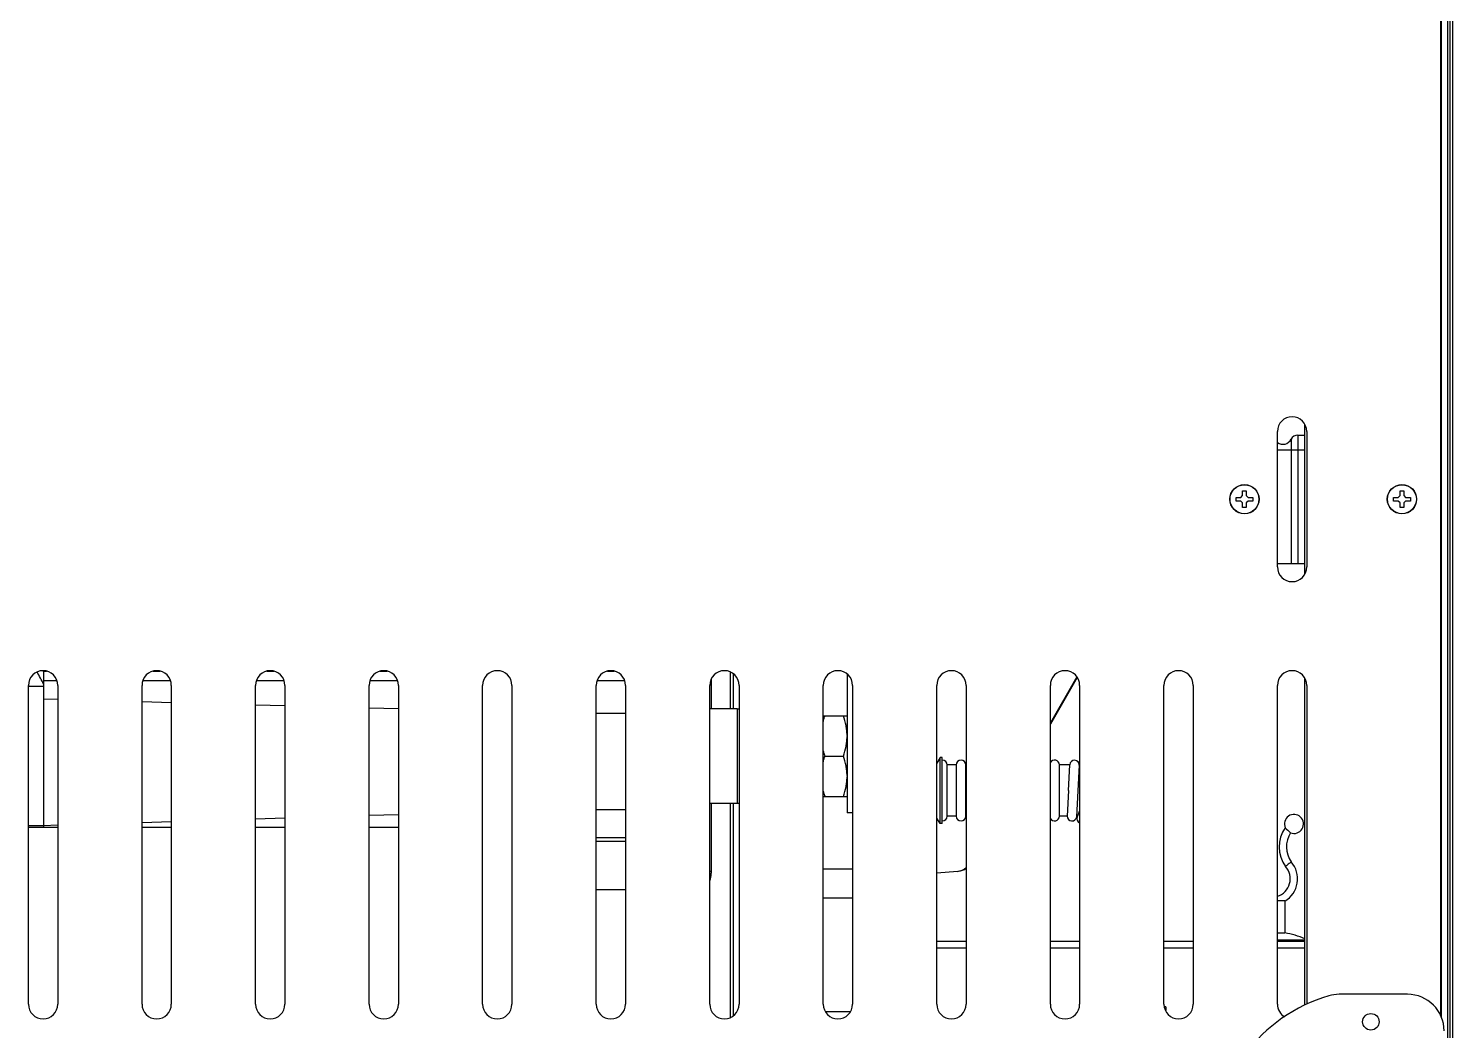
# Model space of a CAD drawing. Header units: millimetres. Extents: x -1686 to 4120, y -1850 to 2563.
# Drawn here: x 467.9 to 856.7, y 1806.5 to 2079.9 of the extents above; entities that cross this region are included whole.
import ezdxf

# ---------------------------------------------------------------- set-up
doc = ezdxf.new("R2010")
doc.units = ezdxf.units.MM
doc.header["$LTSCALE"] = 65.395
doc.layers.get('0').update_dxf_attribs({"linetype": 'CONTINUOUS'})
doc.layers.add('ASSI', color=7, linetype='CONTINUOUS')
doc.layers.add('GEOM', color=7, linetype='CONTINUOUS')

msp = doc.modelspace()

# ---------------------------------------------------------------- linework, layer by layer
at = {"linetype": 'Continuous'}
for p, q in [((855.38, 1674.46), (855.38, 2434.86)), ((853.58, 2352.51), (853.58, 1810.2)), ((816.38, 1931.03), (816.38, 1971.88)), ((797.58, 1951.96), (798.88, 1951.96)), ((797.58, 1950.96), (797.58, 1951.96)), ((798.88, 1951.96), (799.38, 1952.46)), ((799.38, 1953.76), (800.38, 1953.76)), ((799.38, 1952.46), (799.38, 1953.76)), ((800.38, 1953.76), (800.38, 1952.46)), ((800.38, 1952.46), (800.88, 1951.96)), ((800.88, 1951.96), (802.18, 1951.96)), ((802.18, 1951.96), (802.18, 1950.96)), ((840.58, 1951.96), (841.88, 1951.96)), ((840.58, 1950.96), (840.58, 1951.96)), ((841.88, 1951.96), (842.38, 1952.46)), ((842.38, 1953.76), (843.38, 1953.76)), ((842.38, 1952.46), (842.38, 1953.76)), ((843.38, 1953.76), (843.38, 1952.46)), ((843.38, 1952.46), (843.88, 1951.96)), ((843.88, 1951.96), (845.18, 1951.96)), ((845.18, 1951.96), (845.18, 1950.96)), ((798.88, 1950.96), (797.58, 1950.96)), ((799.38, 1950.46), (798.88, 1950.96)), ((799.38, 1949.16), (799.38, 1950.46)), ((800.38, 1949.16), (799.38, 1949.16)), ((800.88, 1950.96), (800.38, 1950.46)), ((800.38, 1950.46), (800.38, 1949.16)), ((802.18, 1950.96), (800.88, 1950.96)), ((841.88, 1950.96), (840.58, 1950.96)), ((842.38, 1950.46), (841.88, 1950.96)), ((842.38, 1949.16), (842.38, 1950.46)), ((843.38, 1949.16), (842.38, 1949.16)), ((843.88, 1950.96), (843.38, 1950.46)), ((843.38, 1950.46), (843.38, 1949.16)), ((845.18, 1950.96), (843.88, 1950.96)), ((816.38, 1813.38), (816.38, 1902.58)), ((684.88, 1892.36), (691.38, 1892.36)), ((685.36, 1881.36), (690.4, 1881.36)), ((684.88, 1870.36), (691.38, 1870.36))]:
    msp.add_line(p, q, dxfattribs=at)
for points, knots in [([(684.87, 1890.68), (684.91, 1890.82), (685.05, 1891.38), (685.22, 1891.94), (685.36, 1892.36)], [0, 0, 0, 0, 0.24953, 1, 1, 1, 1]), ([(691.38, 1887.02), (691.37, 1887.47), (691.32, 1888.38), (691.05, 1890.17), (690.69, 1891.49), (690.4, 1892.36)], [0, 0, 0, 0, 0.248919, 0.498411, 1, 1, 1, 1]), ([(690.4, 1881.36), (690.69, 1882.22), (691.05, 1883.54), (691.32, 1885.33), (691.37, 1886.24), (691.38, 1886.69)], [0, 0, 0, 0, 0.501589, 0.751081, 1, 1, 1, 1]), ([(685.36, 1881.36), (685.31, 1881.49), (685.14, 1882.05), (684.98, 1882.61), (684.87, 1883.03)], [0, 0, 0, 0, 0.250511, 1, 1, 1, 1]), ([(684.87, 1879.68), (684.91, 1879.82), (685.05, 1880.38), (685.22, 1880.94), (685.36, 1881.36)], [0, 0, 0, 0, 0.24953, 1, 1, 1, 1]), ([(691.38, 1876.02), (691.37, 1876.47), (691.32, 1877.38), (691.05, 1879.17), (690.69, 1880.49), (690.4, 1881.36)], [0, 0, 0, 0, 0.248919, 0.498411, 1, 1, 1, 1]), ([(690.4, 1870.36), (690.69, 1871.22), (691.05, 1872.54), (691.32, 1874.33), (691.37, 1875.24), (691.38, 1875.69)], [0, 0, 0, 0, 0.501589, 0.751081, 1, 1, 1, 1]), ([(685.36, 1870.36), (685.31, 1870.49), (685.14, 1871.05), (684.98, 1871.61), (684.87, 1872.03)], [0, 0, 0, 0, 0.250511, 1, 1, 1, 1])]:
    msp.add_open_spline(points, degree=3, knots=knots, dxfattribs=at)
at = {"layer": 'ASSI', "linetype": 'Continuous'}
for p, q in [((471.98, 1900.36), (467.88, 1900.36)), ((661.38, 1894.26), (653.88, 1894.26)), ((661.38, 1894.26), (661.38, 1868.46)), ((716.75, 1880.96), (715.88, 1879.46)), ((717.38, 1880.96), (716.75, 1880.96)), ((716.75, 1862.96), (716.75, 1880.96)), ((717.38, 1862.96), (717.38, 1880.96)), ((721.19, 1878.96), (718.68, 1878.96)), ((718.68, 1864.96), (718.68, 1878.96)), ((721.19, 1878.96), (721.19, 1864.96)), ((723.88, 1878.96), (723.79, 1878.96)), ((723.79, 1864.96), (723.79, 1878.96)), ((752.19, 1878.96), (749.33, 1878.96)), ((749.33, 1864.96), (749.33, 1878.96)), ((751.84, 1871.98), (752.19, 1878.99)), ((754.44, 1871.84), (754.79, 1878.86)), ((751.84, 1871.98), (751.48, 1864.96)), ((754.07, 1864.77), (754.44, 1871.84)), ((630.88, 1866.71), (622.88, 1866.71)), ((661.38, 1868.46), (653.88, 1868.46)), ((754.87, 1866.4), (754.19, 1864.75)), ((471.98, 1862.36), (467.88, 1862.36)), ((475.88, 1862.48), (471.98, 1862.36)), ((506.88, 1863.44), (498.88, 1863.19)), ((537.88, 1864.4), (529.88, 1864.15)), ((568.88, 1865.36), (560.88, 1865.11)), ((716.75, 1862.96), (715.88, 1864.46)), ((717.38, 1862.96), (716.75, 1862.96)), ((721.19, 1864.96), (718.68, 1864.96)), ((723.88, 1864.96), (723.79, 1864.96)), ((751.48, 1864.96), (749.33, 1864.96)), ((808.88, 1831.26), (816.38, 1831.26)), ((808.88, 1830.86), (811.19, 1830.86))]:
    msp.add_line(p, q, dxfattribs=at)
for centre, radius in [((799.88, 1951.46), 4), ((799.88, 1951.46), 3.95), ((842.88, 1951.46), 4), ((842.88, 1951.46), 3.95), ((834.38, 1808.86), 2.25)]:
    msp.add_circle(centre, radius, dxfattribs=at)
for centre, radius, start, end in [((430.38, 1881.36), 46, 25.2605, 29.928), ((430.38, 1881.36), 47.5, 29.1339, 29.4418), ((661.38, 1899.26), 5, 270, 275.7416), ((717.38, 1878.96), 1.3, 0, 90), ((722.49, 1878.96), 1.3, 0, 180), ((748.03, 1878.96), 1.3, 0, 153.3952), ((753.49, 1878.93), 1.3, 357.0983, 177.0983), ((661.38, 1863.46), 5, 84.2584, 90), ((717.38, 1864.96), 1.3, 270, 0), ((722.49, 1864.96), 1.3, 180, 0), ((748.03, 1864.96), 1.3, 206.6048, 0), ((752.78, 1864.95), 1.3, 179.5479, 352.4379), ((752.38, 1856.96), 8, 76.906, 77.7775), ((755.43, 1864.35), 1.3, 162.2456, 244.7235), ((813.39, 1862.85), 2.6, 249.4174, 203.5906), ((818.32, 1856.56), 9, 144.3749, 216.3924), ((880.15, 1933.21), 99.4, 225.9204, 227.0875), ((818.32, 1856.56), 7, 146.6448, 215.6656), ((807.38, 1810.82), 22.54, 66.4462, 81.067)]:
    msp.add_arc(centre, radius, start, end, dxfattribs=at)
at = {"layer": 'GEOM', "linetype": 'Continuous'}
for p, q in [((856.68, 2434.06), (856.68, 1672.86)), ((856.68, 2434.06), (856.68, 1672.86)), ((855.99, 2431.06), (855.99, 1675.86)), ((853.38, 2352.08), (853.38, 1810.63)), ((808.88, 1932.96), (808.88, 1969.96)), ((812.62, 1967.82), (812.62, 1933.94)), ((814.41, 1968.94), (816.38, 1968.94)), ((814.41, 1968.94), (814.41, 1933.94)), ((816.88, 1969.96), (816.88, 1932.96)), ((808.88, 1964.94), (816.38, 1964.94)), ((808.88, 1933.94), (816.38, 1933.94)), ((471.98, 1904.54), (472.83, 1904.54)), ((471.98, 1904.54), (471.98, 1861.86)), ((475.67, 1901.91), (471.98, 1901.91)), ((506.67, 1901.91), (499.09, 1901.91)), ((501.93, 1904.54), (503.83, 1904.54)), ((537.67, 1901.91), (530.09, 1901.91)), ((532.93, 1904.54), (534.83, 1904.54)), ((568.67, 1901.91), (561.09, 1901.91)), ((563.93, 1904.54), (565.83, 1904.54)), ((630.67, 1901.91), (623.09, 1901.91)), ((625.93, 1904.54), (627.83, 1904.54)), ((654.24, 1902.3), (654.24, 1894.26)), ((659.56, 1894.26), (659.56, 1904.28)), ((660.38, 1894.26), (660.38, 1903.78)), ((691.38, 1903.78), (691.38, 1865.86)), ((754.12, 1903), (746.88, 1890.46)), ((754.24, 1902.81), (746.88, 1890.06)), ((467.88, 1813.66), (467.88, 1900.66)), ((475.88, 1900.66), (475.88, 1813.66)), ((498.88, 1813.66), (498.88, 1900.66)), ((506.88, 1900.66), (506.88, 1813.66)), ((529.88, 1813.66), (529.88, 1900.66)), ((537.88, 1900.66), (537.88, 1813.66)), ((560.88, 1813.66), (560.88, 1900.66)), ((568.88, 1900.66), (568.88, 1813.66)), ((591.88, 1813.66), (591.88, 1900.66)), ((599.88, 1900.66), (599.88, 1813.66)), ((622.88, 1813.66), (622.88, 1900.66)), ((630.88, 1900.66), (630.88, 1813.66)), ((653.88, 1813.66), (653.88, 1900.66)), ((661.88, 1900.66), (661.88, 1813.66)), ((684.88, 1813.66), (684.88, 1900.66)), ((692.88, 1900.66), (692.88, 1813.66)), ((715.88, 1813.66), (715.88, 1900.66)), ((723.88, 1900.66), (723.88, 1813.66)), ((746.88, 1813.66), (746.88, 1900.66)), ((754.88, 1900.66), (754.88, 1813.66)), ((777.88, 1813.66), (777.88, 1900.66)), ((785.88, 1900.66), (785.88, 1813.66)), ((808.88, 1813.66), (808.88, 1900.66)), ((816.88, 1900.66), (816.88, 1813.66)), ((475.88, 1896.76), (471.98, 1896.86)), ((506.88, 1895.92), (498.88, 1896.14)), ((537.88, 1895.09), (529.88, 1895.3)), ((568.88, 1894.25), (560.88, 1894.47)), ((622.88, 1893.08), (630.88, 1893.08)), ((721.19, 1878.96), (718.68, 1878.96)), ((723.88, 1878.96), (723.79, 1878.96)), ((752.19, 1878.96), (749.33, 1878.96)), ((654.24, 1868.46), (654.24, 1849.86)), ((659.56, 1810.03), (659.56, 1868.46)), ((660.38, 1810.53), (660.38, 1868.46)), ((692.88, 1865.86), (691.38, 1865.86)), ((721.19, 1864.96), (718.68, 1864.96)), ((723.88, 1864.96), (723.79, 1864.96)), ((751.48, 1864.96), (749.33, 1864.96)), ((754.19, 1864.75), (754.07, 1864.77)), ((475.88, 1861.86), (467.88, 1861.86)), ((506.88, 1861.86), (498.88, 1861.86)), ((537.88, 1861.86), (529.88, 1861.86)), ((568.88, 1861.86), (560.88, 1861.86)), ((630.88, 1859.05), (622.88, 1859.05)), ((622.88, 1858.17), (630.88, 1858.17)), ((654.24, 1849.86), (653.88, 1849.86)), ((684.88, 1850.56), (692.88, 1850.56)), ((721.49, 1849.9), (715.88, 1849.41)), ((630.88, 1844.86), (622.88, 1844.86)), ((692.88, 1842.56), (684.88, 1842.56)), ((810.86, 1841.86), (808.88, 1841.86)), ((810.88, 1841.79), (810.88, 1833.08)), ((810.88, 1833.08), (808.88, 1833.08)), ((715.88, 1830.86), (723.88, 1830.86)), ((715.88, 1829.06), (723.88, 1829.06)), ((746.88, 1830.86), (754.88, 1830.86)), ((746.88, 1829.06), (754.88, 1829.06)), ((777.88, 1830.86), (785.88, 1830.86)), ((777.88, 1829.06), (785.88, 1829.06)), ((808.88, 1829.06), (816.38, 1829.06)), ((811.19, 1830.86), (816.38, 1830.86)), ((844.38, 1816.36), (825.72, 1816.36)), ((778.38, 1812.96), (777.94, 1812.96)), ((778.38, 1811.96), (778.26, 1811.96)), ((778.38, 1812.96), (778.38, 1811.96)), ((692.28, 1811.56), (685.48, 1811.56))]:
    msp.add_line(p, q, dxfattribs=at)
for centre, radius, start, end in [((812.88, 1969.96), 4, 0, 180), ((810.38, 1968.94), 2.5, 232.6371, 333.6122), ((814.41, 1966.94), 2, 90, 153.6122), ((812.88, 1932.96), 4, 180, 0), ((471.88, 1900.66), 4, 0, 180), ((502.88, 1900.66), 4, 0, 180), ((533.88, 1900.66), 4, 0, 180), ((564.88, 1900.66), 4, 0, 180), ((595.88, 1900.66), 4, 0, 180), ((626.88, 1900.66), 4, 0, 180), ((657.88, 1900.66), 4, 0, 180), ((688.88, 1900.66), 4, 0, 180), ((719.88, 1900.66), 4, 0, 180), ((750.88, 1900.66), 4, 0, 180), ((781.88, 1900.66), 4, 0, 180), ((812.88, 1900.66), 4, 0, 180), ((752.38, 1856.96), 22, 83.4623, 83.7119), ((818.32, 1856.56), 9, 144.3749, 216.3924), ((818.32, 1856.56), 7, 146.6448, 215.6656), ((721.14, 1853.88), 4, 275, 313.1986), ((721.39, 1853.9), 4, 275, 308.8815), ((807.38, 1847.86), 5, 287.503, 42.3439), ((807.38, 1847.86), 7, 300, 41.3688), ((892.83, 1751.57), 128.9, 128.9225, 129.3676), ((899.38, 1743.49), 139.3, 128.5162, 128.928), ((814.27, 1842.77), 3.53, 195.0602, 196.1085), ((807.38, 1810.82), 22.54, 66.4594, 81.067), ((835.25, 1773.86), 43.87, 106.3369, 253.6631), ((825.72, 1806.36), 10, 90, 106.3369), ((471.88, 1813.66), 4, 180, 0), ((502.88, 1813.66), 4, 180, 0), ((533.88, 1813.66), 4, 180, 0), ((564.88, 1813.66), 4, 180, 0), ((595.88, 1813.66), 4, 180, 0), ((626.88, 1813.66), 4, 180, 0), ((657.88, 1813.66), 4, 180, 0), ((688.88, 1813.66), 4, 180, 0), ((719.88, 1813.66), 4, 180, 0), ((750.88, 1813.66), 4, 180, 0), ((781.88, 1813.66), 4, 180, 0), ((812.88, 1813.66), 4, 180, 239.2846)]:
    msp.add_arc(centre, radius, start, end, dxfattribs=at)
msp.add_ellipse((844.38, 1806.36), major_axis=(10, 0), ratio=0.999848, start_param=0, end_param=1.570796, dxfattribs=at)
msp.add_open_spline([(654.24, 1849.86), (654.24, 1849.65), (654.21, 1848.83), (654.06, 1848.02), (653.88, 1847.45)], degree=3, knots=[0, 0, 0, 0, 0.256936, 1, 1, 1, 1], dxfattribs=at)

doc.saveas('drawing.dxf')
